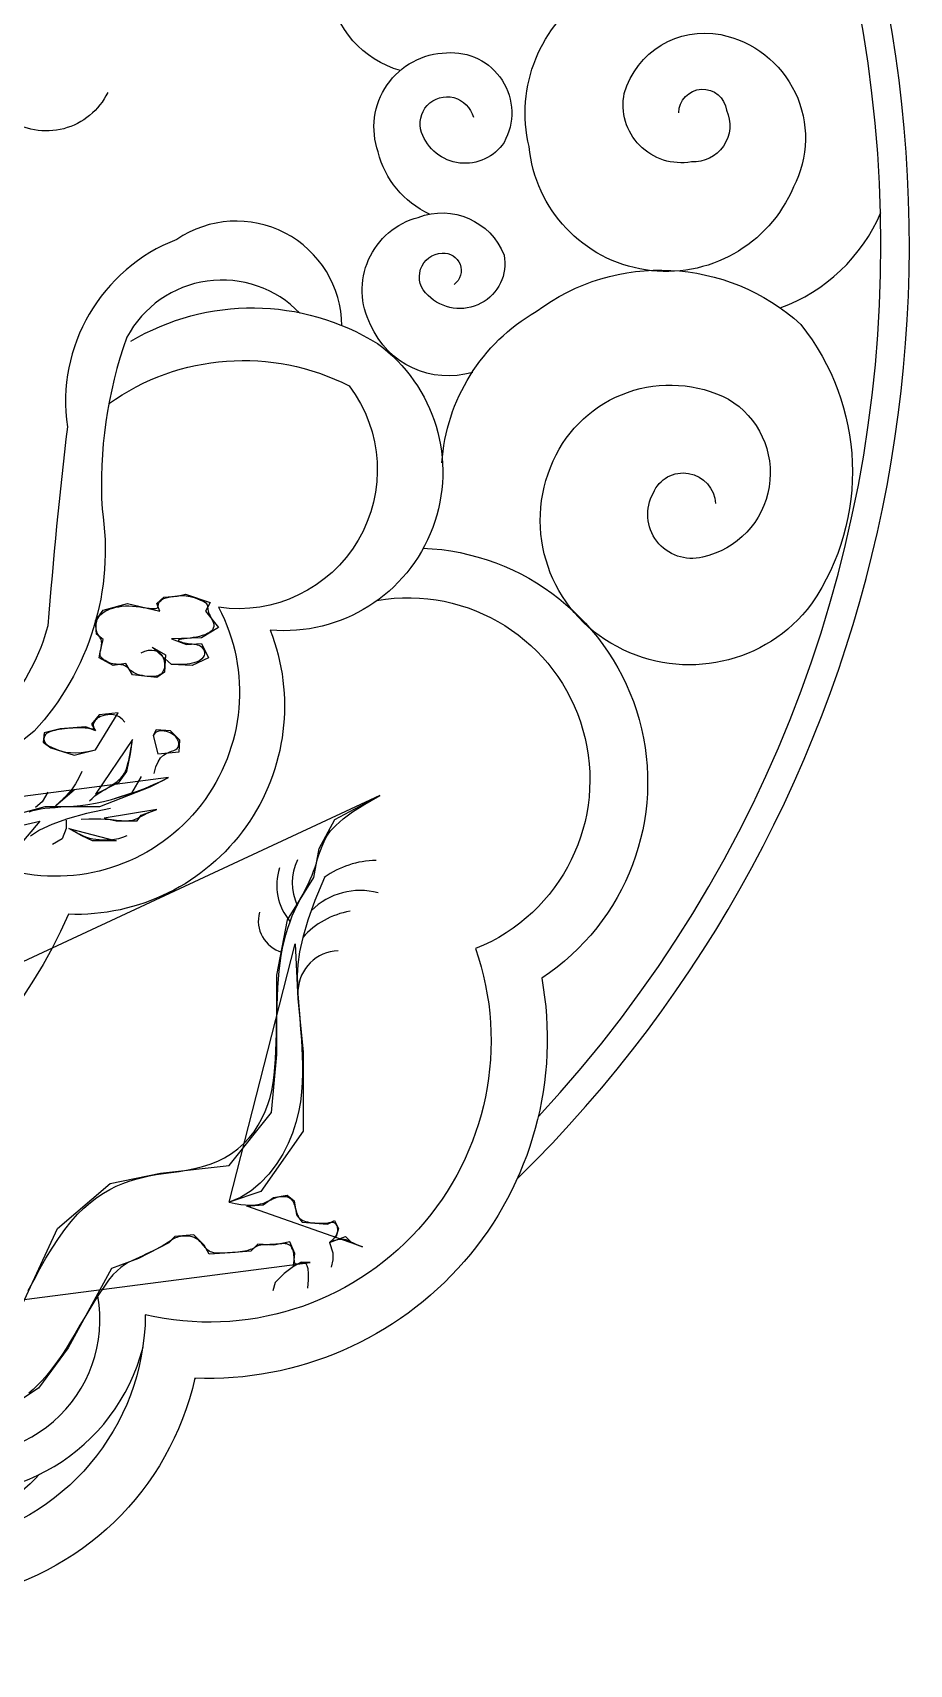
# Model space of a CAD drawing. Header units: metres. Extents: x 144.1 to 223.3, y 70.7 to 153.2.
# Drawn here: x 196.8 to 223.34, y 70.68 to 120.06 of the extents above; entities that cross this region are included whole.
import ezdxf

# ---------------------------------------------------------------- set-up
doc = ezdxf.new("R2010")
doc.units = ezdxf.units.M
for name, color, linetype in [('3', 3, 'Continuous'), ('4', 4, 'Continuous'), ('7', 7, 'Continuous')]:
    doc.layers.add(name, color=color, linetype=linetype)

msp = doc.modelspace()

# ---------------------------------------------------------------- linework, layer by layer
at = {"layer": '3'}
for points in [[(207.93, 118.91, -0.29), (205.77, 121.35, -0.53), (208.19, 124.31, -0.6), (209.92, 121.61, -0.73), (207.17, 121.82, -1.44), (208.53, 122.11)], [(216.36, 117.63, -0.94), (217.8, 117.71, -0.57), (216.74, 116.15, -0.53), (214.71, 118.22, -0.39), (217.63, 120, -0.5), (219.83, 115.39, -0.78), (211.83, 116.61, -0.32), (213.73, 121.31, -0.48), (221.9, 120.37)], [(208.81, 114.57, -0.23), (207.26, 116.45, -0.51), (209.33, 119.45, -0.6), (211.07, 116.74, -0.62), (208.57, 117.04, -1.04), (210.14, 117.5)], [(199.07, 118.25, -0.46), (196.04, 117.45, 0.41), (192.94, 115.51, -0.19), (191.5, 112.12, -0.39), (188.32, 111.55)], [(210.12, 109.78, -0.38), (207.03, 111.22, -0.48), (208.47, 114.47, -0.41), (211.07, 113.33, -0.74), (208.77, 112.11, -0.69), (209.2, 113.39, -0.75), (209.56, 112.44)], [(206.16, 111.19, 0.6), (201.16, 113.8, 0.35), (197.85, 108.13, 0.01), (197.26, 102.11, -0.47), (188.51, 98.09, -0.31), (184.02, 95.14, -0.31)], [(209.19, 107.04, -0.25), (212.04, 111.62, -0.36), (220.05, 111.23, -0.33), (220.38, 102.77, -0.37), (214.49, 101.48, -0.4), (212.56, 107.1, -0.43), (217.86, 108.97, -0.68), (217.08, 104.19, -0.66), (215.59, 106.13, -0.8), (217.47, 105.81)], [(204.89, 111.57, 0.51), (199.65, 110.84, 0.1), (198.9, 105.64, -0.23), (196.84, 98.92, -0.23), (191.97, 97.52, -0.17)], [(199.77, 110.72, -0.28), (207.24, 110.65, -0.76), (203.99, 101.98, -0.54), (197.88, 93.38, -0.31), (183.74, 84.5, -0.31)], [(199.1, 108.83, -0.28), (206.38, 109.37, -0.67), (202.43, 102.67, -0.64), (196.25, 94.67, -0.39), (183.74, 85.6, -0.39)], [(188.96, 77.73, -0.05), (193.47, 77.25, 0.57), (198.77, 81.83)], [(187.36, 74.77, -0.29), (189.1, 76.22, -0.09), (193, 75.99, 0.41), (200.14, 80.28)], [(197.01, 76.44, -0.32), (191.07, 75.14, 0.47), (188.96, 73.97)]]:
    msp.add_lwpolyline(points, format="xyb", dxfattribs=at)
for points in [[(200.08, 101.29), (200.08, 101.29), (200.2, 101.34), (200.31, 101.37), (200.41, 101.37), (200.49, 101.36), (200.56, 101.34), (200.63, 101.3), (200.68, 101.25), (200.72, 101.2), (200.75, 101.14), (200.77, 101.09), (200.78, 101.03), (200.79, 100.97), (200.79, 100.92), (200.79, 100.86), (200.78, 100.81), (200.76, 100.77), (200.74, 100.73), (200.72, 100.69), (200.7, 100.66), (200.66, 100.64), (200.63, 100.62), (200.59, 100.6), (200.54, 100.59), (200.48, 100.58), (200.41, 100.58), (200.34, 100.58), (200.27, 100.58), (200.19, 100.59), (200.12, 100.61), (200.04, 100.62), (199.97, 100.64), (199.91, 100.67), (199.85, 100.7), (199.81, 100.73), (199.76, 100.76), (199.72, 100.8), (199.69, 100.83), (199.66, 100.86), (199.62, 100.88), (199.59, 100.9), (199.55, 100.92), (199.51, 100.93), (199.47, 100.93), (199.42, 100.94), (199.38, 100.94), (199.33, 100.95), (199.28, 100.95), (199.23, 100.96), (199.18, 100.97), (199.13, 100.99), (199.08, 101.01), (199.04, 101.03), (198.99, 101.06), (198.95, 101.08), (198.92, 101.11), (198.89, 101.13), (198.87, 101.16), (198.85, 101.18), (198.84, 101.21), (198.84, 101.23), (198.84, 101.26), (198.84, 101.29), (198.84, 101.32), (198.85, 101.35), (198.86, 101.38), (198.87, 101.42), (198.87, 101.46), (198.88, 101.5), (198.88, 101.54), (198.89, 101.58), (198.88, 101.62), (198.88, 101.65), (198.87, 101.69), (198.86, 101.72), (198.84, 101.75), (198.82, 101.77), (198.81, 101.8), (198.79, 101.83), (198.77, 101.86), (198.75, 101.9), (198.74, 101.94), (198.73, 101.98), (198.72, 102.02), (198.72, 102.06), (198.72, 102.11), (198.72, 102.16), (198.73, 102.2), (198.74, 102.25), (198.75, 102.29), (198.77, 102.33), (198.8, 102.38), (198.83, 102.42), (198.86, 102.45), (198.91, 102.49), (198.96, 102.53), (199.01, 102.56), (199.08, 102.59), (199.15, 102.62), (199.23, 102.64), (199.32, 102.67), (199.41, 102.68), (199.5, 102.7), (199.61, 102.71), (199.71, 102.71), (199.82, 102.7), (199.93, 102.69), (200.04, 102.68), (200.14, 102.66), (200.24, 102.65), (200.33, 102.64), (200.41, 102.63), (200.47, 102.63), (200.52, 102.63), (200.56, 102.64), (200.58, 102.65), (200.59, 102.67), (200.6, 102.7), (200.6, 102.72), (200.61, 102.75), (200.61, 102.77), (200.62, 102.8), (200.64, 102.83), (200.65, 102.85), (200.68, 102.87), (200.7, 102.9), (200.73, 102.92), (200.76, 102.94), (200.8, 102.95), (200.84, 102.96), (200.88, 102.97), (200.92, 102.98), (200.97, 102.99), (201.01, 103), (201.06, 103), (201.1, 103.01), (201.14, 103.01), (201.18, 103.02), (201.22, 103.02), (201.26, 103.03), (201.3, 103.03), (201.35, 103.03), (201.4, 103.03), (201.45, 103.02), (201.51, 103.01), (201.57, 103), (201.65, 102.98), (201.72, 102.96), (201.79, 102.93), (201.86, 102.9), (201.93, 102.87), (201.98, 102.84), (202.03, 102.81), (202.06, 102.77), (202.08, 102.74), (202.09, 102.71), (202.09, 102.67), (202.1, 102.64), (202.1, 102.6), (202.11, 102.56), (202.12, 102.51), (202.14, 102.46), (202.17, 102.41), (202.19, 102.36), (202.22, 102.3), (202.25, 102.25), (202.27, 102.19), (202.28, 102.14), (202.28, 102.09), (202.26, 102.04), (202.24, 101.99), (202.2, 101.95), (202.15, 101.91), (202.08, 101.88), (202.01, 101.84), (201.93, 101.82), (201.85, 101.79), (201.76, 101.77), (201.66, 101.76), (201.57, 101.74), (201.48, 101.73), (201.39, 101.72), (201.32, 101.71), (201.26, 101.7), (201.23, 101.69), (201.21, 101.68), (201.21, 101.66), (201.22, 101.65), (201.25, 101.63), (201.29, 101.62), (201.34, 101.6), (201.4, 101.59), (201.46, 101.58), (201.51, 101.57), (201.57, 101.56), (201.63, 101.56), (201.68, 101.55), (201.73, 101.55), (201.78, 101.53), (201.83, 101.52), (201.87, 101.5), (201.91, 101.47), (201.94, 101.43), (201.97, 101.39), (201.99, 101.35), (202, 101.3), (202, 101.25), (201.99, 101.21), (201.96, 101.16), (201.92, 101.11), (201.86, 101.06), (201.78, 101.02), (201.68, 100.99), (201.56, 100.96), (201.4, 100.94), (201.21, 100.94), (201, 100.94), (200.42, 101.46), (200.82, 101.23), (200.79, 100.71), (200.56, 100.54), (199.82, 100.63), (199.62, 100.97), (199.24, 100.91), (198.81, 101.14), (198.84, 101.31), (198.93, 101.69), (198.73, 101.86), (198.7, 102.26), (198.93, 102.58), (199.67, 102.78), (200.65, 102.55), (200.56, 102.78), (200.77, 102.98), (201.17, 103.01), (201.43, 103.07), (202.17, 102.81), (202.03, 102.55), (202.43, 102.06), (201.91, 101.75), (201, 101.72), (201.46, 101.54), (201.91, 101.57), (202.12, 101.14), (201.63, 100.91), (201, 100.94)], [(199.59, 99.19), (199.59, 99.19), (199.51, 99.28), (199.42, 99.35), (199.34, 99.4), (199.25, 99.42), (199.16, 99.43), (199.07, 99.42), (198.99, 99.41), (198.92, 99.39), (198.85, 99.36), (198.8, 99.33), (198.75, 99.31), (198.72, 99.27), (198.69, 99.24), (198.67, 99.21), (198.65, 99.18), (198.64, 99.15), (198.63, 99.12), (198.63, 99.09), (198.64, 99.06), (198.64, 99.04), (198.64, 99.02), (198.64, 99), (198.64, 98.99), (198.63, 98.98), (198.62, 98.98), (198.6, 98.98), (198.57, 98.99), (198.53, 98.99), (198.49, 99), (198.45, 99.01), (198.39, 99.01), (198.33, 99.02), (198.26, 99.02), (198.18, 99.02), (198.1, 99.02), (198.02, 99.01), (197.93, 99.01), (197.85, 99), (197.76, 98.99), (197.68, 98.98), (197.6, 98.97), (197.53, 98.96), (197.47, 98.94), (197.41, 98.93), (197.35, 98.91), (197.3, 98.89), (197.26, 98.87), (197.22, 98.85), (197.19, 98.82), (197.17, 98.79), (197.16, 98.76), (197.15, 98.73), (197.14, 98.7), (197.14, 98.67), (197.15, 98.64), (197.16, 98.61), (197.17, 98.58), (197.19, 98.55), (197.22, 98.53), (197.25, 98.5), (197.3, 98.47), (197.35, 98.45), (197.41, 98.42), (197.49, 98.39), (197.58, 98.35), (197.68, 98.32), (197.8, 98.29), (197.94, 98.28), (198.09, 98.27), (198.27, 98.28), (198.47, 98.31), (198.7, 98.36), (199.39, 99.48), (198.81, 99.42), (198.58, 99.13), (198.7, 98.93), (198.41, 99.05), (197.63, 98.99), (197.15, 98.87), (197.12, 98.59), (197.35, 98.42), (198.06, 98.19), (198.7, 98.36)], [(200.48, 97.64), (200.48, 97.64), (200.53, 97.84), (200.6, 97.99), (200.67, 98.11), (200.76, 98.19), (200.84, 98.25), (200.93, 98.29), (201, 98.32), (201.07, 98.34), (201.13, 98.37), (201.17, 98.4), (201.2, 98.44), (201.21, 98.48), (201.22, 98.52), (201.22, 98.56), (201.21, 98.6), (201.2, 98.64), (201.18, 98.67), (201.16, 98.71), (201.13, 98.75), (201.1, 98.78), (201.06, 98.81), (201.01, 98.84), (200.96, 98.87), (200.91, 98.89), (200.85, 98.91), (200.78, 98.92), (200.72, 98.93), (200.65, 98.93), (200.59, 98.91), (200.54, 98.89), (200.49, 98.84), (200.45, 98.79), (200.59, 98.24), (201.23, 98.3), (201.25, 98.65), (200.97, 98.93), (200.54, 98.96), (200.45, 98.79)], [(198.52, 96.81), (198.52, 96.81), (198.6, 96.88), (198.68, 96.96), (198.78, 97.03), (198.88, 97.1), (198.99, 97.16), (199.09, 97.22), (199.19, 97.28), (199.27, 97.34), (199.35, 97.39), (199.41, 97.45), (199.47, 97.5), (199.51, 97.55), (199.55, 97.6), (199.58, 97.65), (199.61, 97.71), (199.64, 97.78), (199.66, 97.86), (199.68, 97.94), (199.71, 98.03), (199.73, 98.14), (199.75, 98.25), (199.77, 98.38), (199.8, 98.52), (199.82, 98.67), (198.7, 97.01), (199.42, 97.38), (199.65, 97.7), (199.76, 98.24), (199.82, 98.67)], [(196.69, 96.48), (196.8, 96.52), (196.91, 96.54), (197.04, 96.57), (197.17, 96.59), (197.32, 96.6), (197.48, 96.61), (197.65, 96.63), (197.84, 96.64), (198.04, 96.65), (198.25, 96.67), (198.47, 96.7), (198.7, 96.74), (198.94, 96.79), (199.19, 96.85), (199.45, 96.93), (199.71, 97.01), (199.97, 97.11), (200.22, 97.2), (200.46, 97.31), (200.7, 97.41), (200.91, 97.52), (176.92, 94.39)], [(196.36, 96.42), (197.18, 96.64), (198.83, 96.64), (200.36, 97.24), (200.91, 97.52)], [(198.29, 97.7), (198.29, 97.7), (198.2, 97.51), (198.1, 97.33), (198, 97.18), (197.89, 97.05), (197.79, 96.94), (197.68, 96.83), (197.58, 96.74), (197.49, 96.66), (198.06, 97.15), (197.72, 96.87), (197.49, 96.66)], [(200.08, 97.55), (199.79, 97.04), (199.27, 96.87)], [(196.66, 81.99), (196.84, 82.32), (197.02, 82.65), (197.2, 82.97), (197.39, 83.28), (197.58, 83.57), (197.77, 83.84), (197.96, 84.08), (198.16, 84.3), (198.35, 84.49), (198.55, 84.66), (198.74, 84.81), (198.94, 84.94), (199.14, 85.05), (199.33, 85.15), (199.53, 85.23), (199.72, 85.3), (199.92, 85.36), (200.12, 85.41), (200.33, 85.46), (200.54, 85.5), (200.76, 85.53), (200.99, 85.57), (201.23, 85.6), (201.46, 85.64), (201.7, 85.69), (201.94, 85.75), (202.17, 85.82), (202.4, 85.91), (202.61, 86.01), (202.82, 86.14), (203.01, 86.28), (203.19, 86.44), (203.35, 86.61), (203.5, 86.8), (203.63, 87), (203.74, 87.2), (203.84, 87.41), (203.92, 87.62), (203.99, 87.83), (204.04, 88.05), (204.08, 88.28), (204.11, 88.51), (204.13, 88.75), (204.15, 88.99), (204.16, 89.25), (204.17, 89.51), (204.18, 89.78), (204.18, 90.06), (204.19, 90.34), (204.2, 90.61), (204.21, 90.89), (204.22, 91.16), (204.24, 91.42), (204.26, 91.67), (204.29, 91.9), (204.32, 92.13), (204.36, 92.35), (204.41, 92.56), (204.46, 92.76), (204.52, 92.96), (204.59, 93.15), (204.66, 93.33), (204.74, 93.5), (204.82, 93.67), (204.9, 93.84), (204.99, 93.99), (205.06, 94.14), (205.14, 94.29), (205.2, 94.43), (205.26, 94.56), (205.3, 94.68), (205.35, 94.81), (205.39, 94.93), (205.42, 95.06), (205.46, 95.18), (205.51, 95.31), (205.56, 95.44), (205.62, 95.58), (205.7, 95.74), (205.82, 95.9), (205.98, 96.07), (206.2, 96.27), (206.48, 96.48), (206.85, 96.71), (207.31, 96.97), (172.97, 80.99)], [(196.11, 80.75), (197.55, 83.87), (199.15, 85.23), (200.67, 85.54), (202.75, 85.78), (204.03, 87.38), (204.19, 89.14), (204.19, 91.54), (204.51, 93.21), (205.31, 94.49), (205.47, 95.37), (205.95, 96.25), (207.31, 96.97)], [(197.26, 97.07), (197.09, 96.78), (196.89, 96.61)], [(199.16, 96.58), (199.16, 96.58), (198.43, 96.43), (197.85, 96.27), (197.38, 96.1), (197.01, 95.92), (196.73, 95.74)], [(198.27, 96.26), (198.27, 96.26), (198.5, 96.27), (198.7, 96.27), (198.86, 96.27), (198.99, 96.26), (199.1, 96.26), (199.19, 96.25), (199.27, 96.24), (199.34, 96.23), (199.42, 96.22), (199.49, 96.22), (199.56, 96.21), (199.64, 96.21), (199.71, 96.22), (199.77, 96.22), (199.83, 96.23), (199.88, 96.25), (199.93, 96.27), (199.98, 96.29), (200.03, 96.32), (200.09, 96.35), (200.17, 96.39), (200.27, 96.44), (200.4, 96.49), (200.56, 96.55), (198.96, 96.29), (199.33, 96.21), (199.96, 96.21), (200.08, 96.38), (200.56, 96.55)], [(177.23, 91.65), (197.02, 96.2), (196.14, 95.16)], [(197.81, 96.23), (197.81, 95.98), (197.69, 95.66), (197.4, 95.49)], [(199.65, 95.75), (199.65, 95.75), (199.52, 95.7), (199.4, 95.66), (199.28, 95.64), (199.16, 95.62), (199.04, 95.62), (198.92, 95.62), (198.81, 95.63), (198.71, 95.64), (198.62, 95.65), (198.53, 95.67), (198.44, 95.7), (198.36, 95.73), (198.26, 95.78), (198.15, 95.83), (198.03, 95.9), (197.89, 95.98), (199.33, 95.6), (198.61, 95.6), (198.29, 95.75), (197.89, 95.98)], [(205.63, 94.49), (205.63, 94.49), (205.34, 93.8), (205.13, 93.2), (204.98, 92.68), (204.88, 92.24), (204.83, 91.86), (204.81, 91.53), (204.82, 91.24), (204.83, 90.97), (204.85, 90.72), (204.87, 90.48), (204.89, 90.25), (204.9, 90.02), (204.92, 89.79), (204.94, 89.57), (204.95, 89.33), (204.96, 89.09), (204.97, 88.83), (204.97, 88.56), (204.96, 88.29), (204.94, 88), (204.91, 87.7), (204.85, 87.39), (204.77, 87.08), (204.67, 86.76), (204.53, 86.44), (204.37, 86.12), (204.17, 85.81), (203.95, 85.51), (203.69, 85.24), (203.41, 85.01), (203.09, 84.81), (202.75, 84.67), (204.75, 92.49), (204.83, 90.82), (204.99, 89.22), (204.99, 86.82), (203.71, 84.99), (202.75, 84.67)], [(202.75, 84.67), (202.75, 84.67), (202.93, 84.63), (203.1, 84.6), (203.24, 84.59), (203.36, 84.58), (203.46, 84.58), (203.55, 84.59), (203.63, 84.6), (203.7, 84.62), (203.77, 84.63), (203.82, 84.65), (203.88, 84.68), (203.92, 84.7), (203.97, 84.72), (204.01, 84.74), (204.06, 84.77), (204.1, 84.78), (204.15, 84.8), (204.2, 84.82), (204.24, 84.83), (204.29, 84.84), (204.34, 84.84), (204.38, 84.84), (204.42, 84.84), (204.47, 84.84), (204.5, 84.83), (204.54, 84.82), (204.57, 84.8), (204.6, 84.78), (204.63, 84.76), (204.65, 84.73), (204.68, 84.7), (204.7, 84.66), (204.71, 84.62), (204.73, 84.58), (204.74, 84.54), (204.75, 84.49), (204.77, 84.45), (204.78, 84.4), (204.79, 84.35), (204.81, 84.31), (204.82, 84.27), (204.84, 84.24), (204.86, 84.2), (204.89, 84.17), (204.92, 84.15), (204.96, 84.12), (205.01, 84.1), (205.06, 84.08), (205.12, 84.07), (205.19, 84.05), (205.26, 84.04), (205.34, 84.04), (205.42, 84.03), (205.49, 84.03), (205.56, 84.03), (205.63, 84.03), (205.69, 84.03), (205.74, 84.04), (205.78, 84.05), (205.82, 84.05), (205.85, 84.06), (205.88, 84.06), (205.9, 84.06), (205.92, 84.05), (205.94, 84.04), (205.96, 84.02), (205.98, 84), (205.99, 83.98), (206.01, 83.95), (206.02, 83.93), (206.02, 83.9), (206.03, 83.87), (206.03, 83.84), (206.03, 83.81), (206.03, 83.78), (206.02, 83.75), (206.01, 83.72), (206, 83.69), (205.99, 83.66), (205.97, 83.64), (205.95, 83.61), (205.93, 83.59), (205.92, 83.57), (205.9, 83.55), (205.89, 83.53), (205.89, 83.52), (205.89, 83.51), (205.9, 83.51), (205.92, 83.51), (205.95, 83.52), (205.99, 83.53), (206.04, 83.54), (206.08, 83.55), (206.13, 83.55), (206.19, 83.55), (206.23, 83.55), (206.28, 83.54), (206.33, 83.52), (206.38, 83.5), (206.43, 83.47), (206.5, 83.44), (206.58, 83.4), (206.67, 83.36), (206.78, 83.32), (203.28, 84.55), (203.78, 84.59), (204.09, 84.81), (204.5, 84.88), (204.72, 84.71), (204.79, 84.28), (204.96, 84.06), (205.72, 84), (205.94, 84.11), (206.06, 83.87), (205.99, 83.63), (205.79, 83.45), (206.27, 83.63), (206.46, 83.44), (206.78, 83.32)], [(174.15, 78.83), (205.2, 82.84), (204.93, 82.85), (204.7, 82.72), (204.74, 83.11), (204.58, 83.47), (204.1, 83.37), (203.62, 83.4), (203.4, 83.18), (202.78, 83.13), (202.14, 83.09), (201.99, 83.37), (201.68, 83.68), (201.1, 83.63), (200.92, 83.44), (200, 82.96), (199.19, 82.66), (197.87, 80.26), (196.98, 79.04), (195.85, 78.29)], [(205.13, 82.06), (205.13, 82.06), (205.15, 82.32), (205.15, 82.51), (205.14, 82.65), (205.11, 82.74), (205.08, 82.8), (205.04, 82.82), (205, 82.83), (204.96, 82.83), (204.92, 82.82), (204.89, 82.81), (204.85, 82.8), (204.82, 82.79), (204.8, 82.79), (204.78, 82.79), (204.76, 82.79), (204.75, 82.81), (204.74, 82.83), (204.73, 82.85), (204.73, 82.89), (204.72, 82.92), (204.72, 82.97), (204.72, 83.01), (204.71, 83.06), (204.71, 83.11), (204.7, 83.15), (204.69, 83.2), (204.67, 83.24), (204.65, 83.28), (204.63, 83.32), (204.6, 83.35), (204.57, 83.37), (204.53, 83.39), (204.49, 83.41), (204.44, 83.41), (204.39, 83.42), (204.34, 83.41), (204.28, 83.41), (204.22, 83.4), (204.16, 83.4), (204.1, 83.39), (204.04, 83.39), (203.98, 83.39), (203.92, 83.38), (203.87, 83.38), (203.81, 83.38), (203.76, 83.38), (203.71, 83.37), (203.66, 83.36), (203.62, 83.35), (203.58, 83.33), (203.54, 83.31), (203.51, 83.29), (203.47, 83.27), (203.43, 83.25), (203.38, 83.23), (203.33, 83.21), (203.28, 83.19), (203.22, 83.18), (203.15, 83.17), (203.08, 83.16), (203.01, 83.15), (202.93, 83.14), (202.85, 83.14), (202.78, 83.13), (202.7, 83.13), (202.62, 83.12), (202.54, 83.12), (202.47, 83.12), (202.4, 83.12), (202.34, 83.12), (202.28, 83.13), (202.22, 83.15), (202.18, 83.16), (202.14, 83.18), (202.1, 83.21), (202.07, 83.24), (202.05, 83.27), (202.02, 83.3), (201.99, 83.34), (201.96, 83.37), (201.93, 83.41), (201.9, 83.45), (201.86, 83.48), (201.83, 83.52), (201.78, 83.55), (201.74, 83.57), (201.69, 83.6), (201.63, 83.62), (201.58, 83.63), (201.52, 83.64), (201.45, 83.64), (201.39, 83.64), (201.33, 83.64), (201.27, 83.63), (201.21, 83.62), (201.16, 83.6), (201.12, 83.59), (201.08, 83.57), (201.04, 83.55), (201, 83.52), (200.96, 83.49), (200.91, 83.46), (200.86, 83.43), (200.8, 83.39), (200.72, 83.34), (200.64, 83.3), (200.55, 83.25), (200.45, 83.19), (200.34, 83.14), (200.23, 83.09), (200.13, 83.04), (200.02, 82.99), (199.91, 82.94), (199.8, 82.89), (199.69, 82.84), (199.58, 82.77), (199.47, 82.69), (199.36, 82.59), (199.23, 82.47), (199.1, 82.31), (198.97, 82.13), (198.83, 81.92), (198.68, 81.69), (198.53, 81.44), (198.38, 81.19), (198.23, 80.94), (198.09, 80.69), (197.94, 80.46), (197.81, 80.24), (197.68, 80.04), (197.55, 79.86), (197.43, 79.69), (197.31, 79.53), (197.19, 79.38), (197.07, 79.25), (196.94, 79.12), (196.81, 79), (196.68, 78.89)], [(205.79, 83.45), (205.89, 83.13), (205.89, 82.92), (205.84, 82.7)], [(204.7, 82.72), (204.41, 82.51), (204.14, 82.24), (204.07, 81.98)]]:
    msp.add_lwpolyline(points, dxfattribs=at)
for centre, radius, start, end in [((183.74, 113.64), 38.74, 317.08, 222.92), ((217.62, 116.69), 5.28, 290.08, 336.85), ((206.31, 94.33), 1.65, 155.01, 204.46), ((207.24, 92.23), 2.78, 90.96, 125.48), ((205.89, 94.26), 1.7, 162.15, 220.06), ((206.71, 92.01), 2.09, 74.86, 134.77), ((204.61, 93.18), 0.98, 164.56, 254.36), ((206.84, 91), 2.51, 99.94, 138.03), ((206.08, 91.02), 1.25, 91.46, 177.56), ((183.74, 113.64), 38.74, 297.61, 297.69)]:
    msp.add_arc(centre, radius, start, end, dxfattribs=at)
at = {"layer": '4'}
msp.add_lwpolyline([(208.61, 104.46, -0.73), (212.21, 91.45, -0.48), (201.71, 79.34, -0.3), (194.83, 72.7, -0.08), (183.74, 70.68)], format="xyb", dxfattribs=at)
msp.add_arc((183.74, 113.64), 39.6, 314.47, 225.53, dxfattribs=at)
at = {"layer": '7'}
msp.add_lwpolyline([(207.22, 102.88, -0.9), (210.21, 92.34, -0.59), (200.21, 81.26, -0.36), (194.39, 74.35, -0.08), (184.14, 72.41, -0.08)], format="xyb", dxfattribs=at)

doc.saveas('drawing.dxf')
